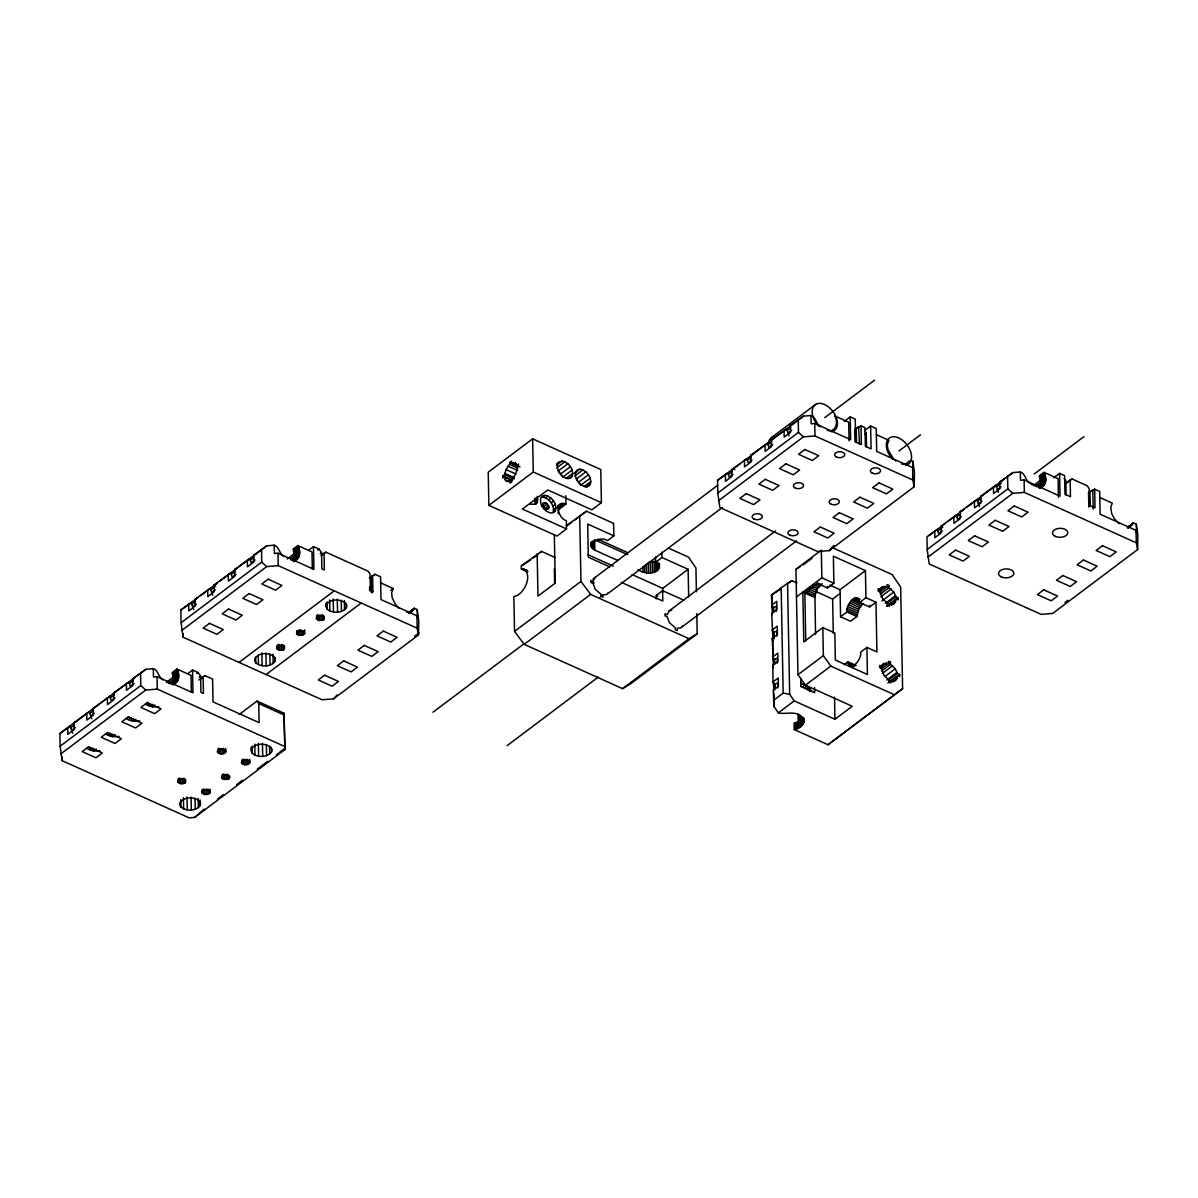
<?xml version="1.0" encoding="UTF-8"?>
<svg xmlns="http://www.w3.org/2000/svg" width="1198" height="1198" viewBox="0 0 1198 1198"><rect width="100%" height="100%" fill="white"/><g stroke="black" fill="none" stroke-linecap="round" stroke-linejoin="round"><path stroke-width="1.5" d="M173.98 679.595L172.722 684.642C179.715 682.411 179.835 674.354 176.93 669.038L172.168 672.617L173.98 679.595L178.742 676.016M294.918 556.142L293.66 561.188C300.653 558.957 300.773 550.9 297.868 545.584L293.106 549.148L294.918 556.142L299.68 552.563M1041.032 482.884L1039.774 487.93C1046.767 485.699 1046.887 477.658 1043.982 472.326L1039.22 475.906L1041.032 482.884L1045.794 479.305M803.319 723.667L803.199 717.437L799.605 721.136L794.109 723.307L794.229 729.522C799.83 729.043 807.332 722.469 802.001 717.093C795.607 710.085 785.589 714.847 778.341 712.84L774.103 706.67L773.234 690.198L778.415 686.304L778.251 678.008L773.069 681.917L773.609 684.597L777.742 682.98L777.846 687.952M815.553 634.401L814.94 595.855L817.545 588.547L822.277 583.726M863.114 603.448L858.681 609.258L856.929 616.521L850.595 621.283L840.577 616.775L846.911 611.998C845.054 605.394 857.379 590.689 859.595 602.459L869.628 606.967L875.963 602.205L865.944 597.697L859.595 602.459M512.34 480.548L504.328 476.939L502.816 478.062L502.771 475.995L504.598 474.633L506.095 469.586L511.336 461.14L511.381 463.327L517.791 466.217M200.201 805.55L200.53 803.154L199.272 800.893C193.896 796.565 184.372 796.67 180.044 802.45L179.715 804.831L180.973 807.093C186.364 811.435 195.888 811.316 200.201 805.55L200.096 799.979M210.159 792.717L209.785 790.785L205.487 789.557L202.582 790.545L201.668 792.417L204.798 794.529L208.108 794.259L210.159 792.717L210.099 789.227M225.763 752.074L225.374 750.143L221.076 748.915L218.171 749.888L217.272 751.775L220.402 753.886L223.697 753.617L225.763 752.074L225.688 748.51M251.086 751.176L251.415 748.78C255.728 743.015 265.252 742.91 270.643 747.238L271.901 749.499L271.572 751.88C267.259 757.66 257.735 757.765 252.344 753.437L251.011 747.462M249.813 762.901L249.424 760.97L245.126 759.742L242.221 760.73L241.322 762.602L244.452 764.713L247.746 764.459L249.813 762.901L249.738 759.412M275.061 661.326L275.39 658.945L274.132 656.684C268.741 652.356 259.217 652.461 254.904 658.226L254.575 660.622L255.833 662.883C261.224 667.211 270.748 667.106 275.061 661.326L274.986 657.627M304.711 633.577L303.274 630.987L300.174 630.507L297.359 631.466L296.475 633.293L298.047 634.91L302.72 635.075L304.711 633.577L304.651 629.863M325.931 606.952L326.26 604.571C330.573 598.79 340.097 598.686 345.488 603.013L346.746 605.275L346.417 607.671C342.104 613.436 332.58 613.556 327.189 609.213L325.856 603.253M534.907 498.039L535.027 504.223L537.408 502.426L537.288 496.242M545.015 495.388L542.649 497.185C549.343 498.143 554.974 505.661 553.057 512.34L555.438 510.558C557.355 503.864 551.724 496.361 545.015 495.388L542.514 496.002L540.882 497.859C538.965 504.553 544.581 512.07 551.29 513.029L553.79 512.415L555.438 510.558M559.376 461.649L557.729 463.506C555.812 470.2 561.443 477.703 568.137 478.661L570.652 478.062L572.285 476.19C574.201 469.511 568.586 461.994 561.877 461.035L556.651 463.686M590.329 484.321C592.246 477.628 586.616 470.125 579.907 469.167L577.406 469.766L575.759 471.623C573.842 478.316 579.473 485.834 586.181 486.792L588.682 486.178L590.329 484.321L586.241 487.391M886.4 606.248L889.365 604.032L894.052 603.912L896.314 599.045L898.215 599.899L898.186 597.832L895.879 596.784L893.828 592.037L889.051 587.649L889.006 585.478L886.999 584.579L887.044 586.75L882.342 586.87L879.392 589.087M883.825 663.542L881.908 666.522L879.617 665.489L879.646 667.556L881.548 668.409L884.049 675.417L888.826 679.805L888.871 681.976L890.878 682.89L890.833 680.704L895.52 680.584L897.781 675.732L899.698 676.585L899.653 674.504L897.347 673.471L895.295 668.724L890.518 664.336L890.473 662.165L888.467 661.251L888.512 663.437L883.825 663.542L880.859 665.774M72.749 733.116L70.233 726.093L59.9 733.461L60.14 746.204L62.146 760.655L189.119 817.845L194.75 817.38L284.914 749.589L284.016 713.244L257.031 701.085L239.256 714.442M284.914 749.589L284.016 713.244M193.687 609.662L191.171 602.624L180.838 610.007L181.093 622.75L183.084 637.201L322.022 699.767L333.553 698.838L418.506 634.955L418.746 620.175L417.189 609.587L414.194 608.24L408.817 613.047L414.194 608.24M733.026 474.393L729.223 477.253L727.905 472.911L717.572 480.293L717.812 493.037L719.818 507.488L817.695 551.574L829.241 550.631L914.194 486.747L914.418 471.982L912.876 461.38C908.953 457.921 906.691 466.861 901.405 463.791M942.407 530.864L938.603 533.724L937.285 529.381L926.952 536.764L927.192 549.508L929.199 563.959L1041.137 614.364L1052.668 613.436L1137.621 549.553L1137.86 534.772L1136.303 524.185L1133.308 522.837L1127.947 527.644L1133.308 522.837M548.984 507.443L548.579 508.91L545.839 509.315L543.038 506.41L542.964 503.085L545.719 502.681L548.519 505.586L548.984 507.443L546.123 509.584M637.95 569.574C644.135 574.501 660.817 575.265 659.394 563.944M171.778 683.893L175.492 682.98L177.469 681.063M292.716 560.424L296.445 559.526L298.422 557.609M380.62 582.857L393.169 588.503L391.626 592.8L392.165 597.667L395.16 603.987L398.994 608.299M409.222 613.181L413.58 609.483M1038.831 487.182L1042.545 486.283L1044.521 484.351M1127.902 528.138L1132.694 524.065M284.24 649.391L284.63 646.576L282.024 645.393L278.715 645.662L276.528 648.208L279.643 650.319L282.953 650.05L284.24 649.391L284.166 645.677M323.894 619.576L324.284 616.76L321.663 615.577L318.368 615.847L316.167 618.393L319.297 620.504L322.591 620.235L323.894 619.576L323.819 615.862M185.346 782.773L185.735 779.958L183.129 778.775L179.82 779.044L177.618 781.59L180.748 783.702L184.058 783.432L185.346 782.773L185.271 779.224M229.118 778.655L230.001 776.828L226.961 774.777L222.499 775.675L221.615 777.502L223.187 779.134L227.86 779.299L229.118 778.655L229.058 775.331M540.448 552.592L541.511 551.38L555.138 557.519M537.408 502.426L535.761 504.298L530.28 504.163M595.062 577.436L592.98 581.344L590.884 580.401L590.913 582.483L593.025 583.426L595.286 589.311L601.082 594.343L601.111 596.319L603.118 597.218L603.073 594.837L606.772 594.478L608.479 592.546M682.62 625.94L680.913 627.872L677.214 628.231L677.259 630.612L675.268 629.714L675.223 627.737L669.442 622.705L667.166 616.82L665.07 615.877L665.025 613.795L667.121 614.739L669.203 610.83L671.808 610.201M882.342 586.87L880.44 589.835L878.134 588.802L878.179 590.869L880.081 591.737L882.582 598.73L887.359 603.118L887.404 605.304L889.395 606.203L889.365 604.032M194.75 817.38L204.169 809.069M333.553 698.838L337.147 694.9M829.241 550.631L834.018 545.375M565.875 495.747L566.025 504.044C554.015 500.045 557.998 518.869 566.355 520.621L566.504 528.917L556.995 536.075L488.859 505.376L488.23 472.222L532.631 438.827L600.767 469.511L601.396 502.681L591.887 509.839L547.8 489.982L522.418 509.06L566.504 528.917M188.655 604.121L188.79 610.905L195.124 606.143L195.004 599.359L210.204 588.323L212.72 595.346M207.688 589.82L207.823 596.604L214.157 591.827L214.023 585.043L230.825 572.824L232.142 577.166L235.946 574.306M228.309 574.321L228.429 581.105L234.778 576.328L234.643 569.544L249.843 558.508L251.176 562.85L254.979 559.99M247.327 560.005L247.462 566.789L253.811 562.012L253.677 555.228L266.81 545.809L274.252 545.21C279.344 546.707 279.149 553.776 283.821 556.426M197.61 597.862L180.838 610.007M200.545 595.646L216.748 583.471M219.698 581.255L237.159 568.047L234.643 569.544M238.836 566.849L266.81 545.809M191.575 604.286L195.379 601.426M210.593 589.97L215.67 586.151M231.214 574.471L235.018 571.611M250.247 560.155L254.051 557.295M192.489 606.982L196.307 604.121M211.522 592.666L215.326 589.805M181.093 622.75L261.733 562.102L261.493 549.358M181.752 630.462L266.705 566.579L278.236 565.651L417.174 628.216L418.506 634.955M293.435 549.852L298.197 546.273M293.944 551.14L298.706 547.561M294.349 552.413L299.111 548.849M287.221 558.972L296.026 552.233M294.648 553.686L299.41 550.107M294.843 554.929L299.605 551.35M290.71 558.463L295.127 555.138M67.717 727.59L67.852 734.374L74.186 729.597L74.066 722.813L89.266 711.777L91.782 718.815M86.75 713.274L86.87 720.058L93.219 715.281L93.085 708.512L109.872 696.278L111.204 700.62L115.008 697.76M107.356 697.775L107.491 704.559L113.84 699.782L113.705 692.998L128.905 681.962L130.223 686.304L134.041 683.444M126.389 683.459L126.524 690.243L132.858 685.481L132.738 678.697L145.871 669.278L153.314 668.664C158.391 670.161 158.211 677.229 162.883 679.88M137.036 675.912L145.871 669.278M291.114 560.17L299.65 553.716M294.738 558.373L299.5 554.794M70.622 727.74L74.441 724.88M89.655 713.424L93.459 710.564M110.276 697.925L114.08 695.065M129.309 683.609L133.113 680.749M292.836 560.709L299.245 555.827M294.124 560.335L298.886 556.756M293.615 561.682L297.853 558.358M309.024 549.957L313.487 546.602L319.102 549.118L321.558 552.697L321.858 568.855L324.373 569.993L324.044 553.311L325.916 552.188L368.145 571.206L370.077 574.037L370.407 590.719L372.907 591.842L372.593 575.684L371.245 576.702L371.56 592.86L372.907 591.842M71.551 730.436L75.354 727.575M90.584 716.119L94.387 713.259M317.755 550.137L319.102 549.118M60.14 746.204L140.795 685.556L140.555 672.812M320.21 553.716L321.558 552.697M321.154 555.483L324.044 553.311M321.573 555.468L325.916 552.188M60.799 753.916L145.752 690.033L157.297 689.105L284.255 746.294M172.497 673.306L177.259 669.727M173.006 674.594L177.768 671.015M173.411 675.882L178.173 672.303M166.282 682.426L173.605 676.795M173.71 677.14L178.472 673.576M173.905 678.382L178.667 674.803M168.289 683.025L174.189 678.607M170.161 683.624L178.712 677.169M173.8 681.842L178.562 678.263M128.785 716.554L121.852 721.765L135.629 727.965L141.978 723.203L128.186 716.988M147.818 702.238L140.885 707.449L154.662 713.664L161.011 708.887L147.219 702.687M171.898 684.178L178.307 679.281M173.186 683.788L177.948 680.209M173.126 684.777L176.915 681.812M188.086 673.411L192.549 670.056L198.164 672.587L200.62 676.151L200.92 692.324L203.435 693.447L203.106 676.765L204.978 675.657L212.585 679.086L213.034 701.878L259.112 722.634L258.753 703.57L257.031 701.085M86.6 748.271L88.996 749.499L91.527 747.597M105.634 733.955L108.03 735.183L110.56 733.281M126.254 718.456L128.635 719.684L131.181 717.782M145.287 704.139L147.668 705.382L150.214 703.466M88.996 749.499L91.377 750.412L93.923 748.51M108.03 735.183L110.411 736.111L112.941 734.194M128.635 719.684L131.031 720.612L133.562 718.695M147.668 705.382L150.05 706.296L152.595 704.379M91.377 750.412L93.714 751.011L96.259 749.109M110.411 736.111L112.747 736.695L115.293 734.793M131.031 720.612L133.367 721.196L135.898 719.294M150.05 706.296L152.401 706.895L154.931 704.978M196.816 673.59L198.164 672.587M199.272 677.169L200.62 676.151M198.763 680.03L203.106 676.765M200.62 678.922L204.978 675.657M239.061 662.404L334.212 590.854M511.381 463.327L515.17 462.757L516.817 465.438L518.629 464.075L515.395 474.633L511.696 479.694L511.741 481.866L510.153 483.064L510.108 480.892L506.32 481.461L504.328 476.939M372.383 576.942L371.036 577.945M417.189 609.587L417.353 617.883L416.934 615.787L380.994 599.599L380.56 576.807L374.959 574.276L374.21 575.564M488.859 505.376L533.26 471.997L532.631 438.827M266.046 674.564L361.197 603.013M556.441 465.124L561.877 461.035M390.788 590.285L393.169 588.503M556.696 467.909L564.857 461.769M567.852 463.731L558.343 470.889L562.072 476.04M560.904 473.779L570.428 466.621M562.656 477.163L572.165 470.005M535.551 501.393L537.932 499.611M566.025 478.481L572.824 473.375M574.471 473.255L579.907 469.167M569.574 478.242L572.285 476.19M545.629 497.919L547.995 496.122M574.74 476.025L582.887 469.886M548.624 499.88L551.005 498.083M585.897 471.847L576.373 479.005L580.102 484.157M541.436 505.9L545.719 502.681M543.038 507.068L547.321 503.849M551.2 502.771L553.566 500.989M578.948 481.91L588.458 474.752M544.236 508.806L548.519 505.586M409.297 612.208L414.044 608.629M409.446 612.912L413.011 610.216M552.937 506.155L555.318 504.373M580.686 485.295L590.21 478.137M557.774 505.9L560.409 503.924M553.596 509.524L555.977 507.727M557.639 506.41L561.607 503.43M584.07 486.613L590.854 481.491M557.684 507.263L562.97 503.295M587.634 485.115L590.285 483.123M557.864 508.461L564.468 503.504M566.025 504.044L558.103 510.004L558.178 513.687M414.508 636.303L418.986 632.933M566.265 525.727L586.511 511.202L613.616 523.406L613.855 535.85L607.521 540.612C601.186 535.611 583.83 543.772 594.837 550.152L618.048 560.619M567.103 525.787L571.581 522.418M574.561 520.187L586.511 511.202M521.37 568.99L527.734 571.596L521.37 568.99L521.31 565.905L541.511 551.38M533.484 557.834L537.662 554.689M217.437 799.096L223.337 794.663M236.605 784.675L242.505 780.242M257.256 769.161L267.573 761.389M276.424 754.74L285.274 748.091M771.916 437.27L815.688 404.355M696.802 613.676L697.191 633.802L630.747 683.759L622.541 688.64L524.185 644.344L514.526 631.421L580.97 581.449L579.697 515.619M725.389 474.408L725.524 481.192L731.858 476.43L731.738 469.646L746.938 458.609L748.256 462.952L752.059 460.092M744.422 460.107L744.542 466.876L750.891 462.114L750.757 455.33L767.544 443.095L768.876 447.453L772.68 444.578M765.028 444.593L765.163 451.376L771.512 446.614L771.377 439.831L786.577 428.794L789.093 435.817M784.061 430.292L784.196 437.075L790.53 432.298L790.41 425.515L803.544 416.095L810.986 415.496C816.063 416.994 815.883 424.047 820.555 426.713M740.229 463.716L717.572 480.293M743.179 461.5L803.544 416.095M728.294 474.558L732.113 471.698M747.327 460.257L751.131 457.396M767.948 444.757L771.752 441.882M786.981 430.441L790.785 427.581M592.905 579.113L717.752 485.235M787.895 433.137L791.713 430.277M717.812 493.037L798.467 432.388L798.227 419.644M432.972 712.241L524.2 643.64M824.793 417.608L874.585 380.155M524.185 644.344L590.644 594.388L689 638.684L697.191 633.802M718.471 500.749L803.424 436.866L814.969 435.937L912.846 480.009L914.194 486.747M600.123 597.053L603.073 594.837M607.97 593.504L722.409 507.458M659.454 567.403L658.99 565.082L655.606 562.281L661.955 557.504L661.85 552.173M844.276 421.352L850.221 416.874L855.237 419.135L855.672 441.927L861.362 444.503L861.003 425.844L865.016 427.656L865.375 446.3L871.066 448.876L870.632 426.069L876.247 428.599L876.681 451.391L912.606 467.579L913.026 469.676L912.876 461.38M855.117 441.942L854.878 429.363L858.577 426.952L859.505 444.009M854.878 429.363L858.577 426.952M861.003 425.844L857.229 427.956M870.632 426.069L864.686 430.546L866.244 432.867L866.528 447.228M864.896 433.871L866.244 432.867M662.823 592.067L662.764 588.383L688.131 569.305L661.955 557.504M656.309 598.895L656.249 595.436L662.599 590.674L683.863 600.243M668.544 611.384L775.555 530.924M507.128 745.635L598.341 677.035M898.934 451.002L920.498 434.784M682.111 626.898L796.55 540.852M622.541 688.64L689 638.684M796.984 582.992L791.893 580.701L787.55 583.291L789.677 694.316L794.199 700.905L834.931 719.249L852.227 706.251L805.415 685.181L797.973 674.699L795.951 569.23L821.334 550.152L821.858 577.84L796.49 596.918M803.109 564.977L812.064 558.238M776.364 611.279L776.274 606.293L772.126 607.91L771.392 595.017L787.55 583.291M780.362 589.371L771.392 595.017M787.565 583.95L791.893 580.701M771.602 605.23L776.783 601.336L776.948 609.617L771.752 613.526L772.605 632.784L776.753 631.166L776.843 636.138M805.76 640.945L804.831 593.055L817.515 583.501L827.533 588.023L833.883 583.246L833.359 556.186L865.42 570.622L865.944 597.697M772.066 630.103L777.262 626.195L777.427 634.491L772.231 638.399L773.129 659.724L777.277 658.106L777.367 663.093M840.577 616.775L840.053 589.701L865.42 570.622M833.284 633.068L832.625 599.045L839.828 593.639M934.769 530.879L934.889 537.662L941.239 532.9L941.104 526.117L956.318 515.065L957.636 519.423L961.44 516.563M953.803 516.578L953.922 523.346L960.272 518.584L960.137 511.801L976.924 499.566L979.44 506.604M974.408 501.064L974.543 507.847L980.877 503.085L980.758 496.301L995.957 485.265L998.473 492.288M993.442 486.762L993.576 493.546L999.911 488.769L999.791 481.985L1012.924 472.566L1020.367 471.967C1025.443 473.465 1025.263 480.518 1029.936 483.183M928.989 535.686L945.192 523.511M948.127 521.295L964.33 509.105M967.28 506.889L1012.924 472.566M937.675 531.028L942.751 527.225M956.708 516.727L960.511 513.867M977.328 501.228L981.132 498.353M996.347 486.912L1001.423 483.094M772.59 657.043L777.787 653.15L777.936 661.431L772.755 665.339L773.069 681.917M978.242 503.909L982.06 501.049M997.275 489.608L1001.079 486.747M875.963 602.205L876.921 651.952L866.903 647.429L867.427 674.504L835.35 660.068L834.841 632.993L822.816 627.572L803.783 641.888L802.825 592.141L814.85 597.562M927.192 549.508L1007.847 488.859L1007.593 476.115M879.033 590.674L884.948 586.226M1034.159 474.079L1083.965 436.626M879.661 592.306L889.006 585.478M927.851 557.22L1012.804 493.336L1024.35 492.408L1136.288 542.814L1137.621 549.553M880.186 594.313L889.051 587.649M1039.55 476.609L1044.312 473.03M880.815 596.799L891.162 589.027M1040.059 477.882L1044.821 474.303M1040.463 479.17L1045.225 475.591M1033.335 485.714L1042.125 478.99M1040.763 480.443L1045.525 476.864M882.013 600.917L893.828 592.037M1040.957 481.686L1045.704 478.107M1035.342 486.328L1041.242 481.896M1037.213 486.912L1045.749 480.458M1040.852 485.13L1045.614 481.551M1038.936 487.466L1045.36 482.569M885.307 603.328L895.64 595.556M1040.238 487.092L1044.985 483.513M1039.34 488.47L1043.952 485.1M1053.656 477.822L1059.601 473.345L1064.603 475.606L1064.962 494.265L1070.473 496.736L1070.158 480.054L1072.03 478.945L1087.26 485.804L1089.192 488.634L1089.521 505.316L1095.032 507.802L1094.673 489.143L1099.674 491.405L1100.108 514.197L1136.048 530.385L1136.468 532.481L1136.303 524.185M887.014 603.448L895.879 596.784M887.448 605.709L896.314 599.045M887.838 605.604L898.186 597.832M797.973 674.699L823.355 655.62L822.816 627.572M891.327 605.304L895.76 601.98M773.429 700.426L783.178 693.088L789.677 694.316M1065.831 483.318L1070.158 480.054M1066.25 483.288L1072.03 478.945M805.415 685.181L830.798 666.103L894.442 694.765L902.618 688.7L900.656 586.975L892.136 574.561L831.831 547.396M778.341 712.84L794.199 700.905M844.066 664.605L847.87 661.745L856.226 665.504M866.903 647.429L860.553 652.206C862.41 658.81 850.086 673.516 847.87 661.745M1088.817 507.039L1088.533 492.663L1094.673 489.143M1088.533 492.663L1092.247 490.252M880.515 667.361L886.415 662.913M881.129 668.978L890.473 662.165M881.653 671L890.518 664.336M882.297 673.486L892.63 665.714M884.963 676.496L895.295 668.724M886.775 680L897.107 672.228M888.497 680.135L897.347 673.471M887.883 682.935L897.781 675.732M889.32 682.276L899.653 674.504M892.795 681.991L897.227 678.652M794.229 729.522L827.998 744.737L894.442 694.765M902.618 688.7L827.998 744.737M1128.411 526.806L1133.158 523.226M1128.561 527.494L1132.125 524.814M1064.917 602.564L1067.897 600.318M412.352 610.86L406.811 612.208M1131.466 525.458L1127.004 526.895M530.699 559.93L521.31 565.905M253.677 555.228L256.192 553.731M214.023 585.043L216.538 583.546M195.004 599.359L197.52 597.862M132.738 678.697L135.254 677.199L59.9 733.461M113.705 692.998L116.221 691.501M93.085 708.512L95.6 707.015M74.066 722.813L76.582 721.316M371.245 576.702L374.959 574.276M369.418 578.065L371.784 576.657M790.41 425.515L792.926 424.017M771.377 439.831L773.893 438.333M750.757 455.33L753.272 453.832M731.738 469.646L734.254 468.148L734.644 469.796M795.951 569.23L800.249 566.669M999.791 481.985L1002.307 480.488M980.758 496.301L983.273 494.804M960.137 511.801L962.653 510.303M941.104 526.117L943.62 524.619M648.447 573.018L648.253 562.656L655.695 561.158L655.89 571.521M158.795 706.655L152.401 706.895M139.762 720.971L133.367 721.196M119.141 736.471L112.747 736.695M100.108 750.772L93.714 751.011M521.714 568.885C534.503 572.015 524.454 595.331 513.852 596.499L514.526 631.421M850.221 416.874L850.655 439.681L814.73 423.493L811.136 423.793L810.986 415.496M1059.601 473.345L1060.035 496.152L1024.11 479.964L1020.516 480.263L1020.367 471.967M313.487 546.602L313.921 569.394L277.996 553.206L274.417 553.506L274.252 545.21M192.549 670.056L192.983 692.848L157.058 676.675L153.464 676.96L153.314 668.664M827.279 430.411C835.905 433.062 838.72 421.576 834.602 415.856L848.708 422.22L849.068 440.864M168.484 683.249L169.607 683.594M811.93 691.441L807.886 686.724L801.118 683.249L801.177 686.574M1043.982 472.326L1058.089 478.691L1058.448 497.335M1099.734 497.44L1112.283 503.1L1110.756 507.398L1111.684 513.553L1114.29 518.584L1119.187 523.766M876.307 434.649L888.856 440.295L887.314 444.593L887.853 449.46L893.633 459.119M821.858 577.84L833.883 583.246M829.929 585.133L840.053 589.701M856.645 597.682L859.984 599.195M855.537 597.742L858.876 599.255M854.339 598.176L859.355 600.423M817.695 582.992L821.034 584.504M853.096 598.94L861.452 602.699M816.467 584.085L819.806 585.597M851.868 600.033L861.886 604.541M813.607 584.699L818.623 586.96M850.685 601.396L860.703 605.903M812.529 586.286L817.545 588.547M849.607 602.983L859.625 607.506M809.923 587.29L816.602 590.3M848.663 604.735L858.681 609.258M815.658 591.408L832.625 599.045M809.159 589.146L815.838 592.156M847.899 606.592L857.918 611.1M806.928 590.27L815.269 594.028M847.33 608.464L857.364 612.972M804.921 591.333L814.94 595.855M847.001 610.291L857.019 614.799M846.911 611.998L856.929 616.521M513.058 462.503L516.263 463.94M533.26 471.997L601.396 502.681M516.817 465.438L520.022 466.891M509.749 462.338L517.776 465.947M509.794 464.51L517.806 468.119M508.132 466.202L517.761 470.529M506.095 469.586L515.709 473.914M504.747 473.36L514.361 477.688M668.409 548.085L688.491 557.13L695.933 567.972L696.382 591.737M504.598 474.633L514.212 478.96M502.771 475.995L512.4 480.323M504.867 479.784L509.689 481.94M613.855 535.85L587.694 524.065L588.323 557.22L609.587 566.804M597.907 539.22L627.767 552.667M627.797 554.734L594.627 539.789L594.837 550.152M848.019 663.273L854.698 666.283M848.409 664.546L853.425 666.807M849.023 665.549L852.362 667.046M587.844 554.644L613.391 566.145M632.11 574.576L662.764 588.383M621.328 582.363L662.794 601.037L662.599 590.674M590.899 581.434L594.238 582.947M523.331 568.81L527.075 570.323M522.538 568.78L527.045 570.817M297.868 545.584L311.989 551.934L312.304 568.721M258.753 703.57L283.656 714.802M176.93 669.038L191.051 675.387L191.366 692.174M656.249 595.436L657.687 596.23M1031.014 484.052L1032.122 484.846M894.666 460.092L895.76 460.975M1007.847 488.859L1012.804 493.336M798.467 432.388L803.424 436.866M261.733 562.102L266.705 566.579M140.795 685.556L145.752 690.033M580.97 581.449L590.644 594.388M823.355 655.62L830.798 666.103M1064.198 478.436L1065.846 480.817L1066.115 495.193M772.231 638.399L772.77 641.08M772.755 665.339L773.279 668.02L772.65 630.403M869.463 605.454L869.628 606.967M827.384 586.496L827.533 588.023M1136.048 530.385L1136.288 542.814M1092.846 490.521L1093.205 509.165M1089.88 491.644L1090.165 506.02M1024.11 479.964L1024.35 492.408M912.606 467.579L912.846 480.009M856.226 428.345L856.51 442.721M834.512 697.071L834.931 719.249M814.73 423.493L814.969 435.937M814.55 687.682L814.64 692.654L800.863 686.439L800.698 678.158M809.578 688.191L809.638 691.501M807.886 686.724L807.946 690.048M805.895 685.406L805.955 688.715M803.618 684.238L803.693 687.547M803.813 718.021L803.828 721.99M803.559 718.171L803.648 722.828M802.735 718.261L802.855 724.476M802.136 719.04L802.256 725.254M801.627 716.479L801.702 720.208M801.402 719.788L801.522 726.003M800.564 720.492L800.683 726.707M800.054 715.341L800.159 720.911M799.605 721.136L799.725 727.366M798.662 727.95L798.362 714.098L798.452 723.427M797.389 722.274L797.509 728.489M796.161 722.738L796.281 728.953M794.858 723.128L794.978 729.342M781.156 587.679L783.178 693.088M773.638 607.221L773.728 612.208M774.118 632.095L774.237 638.729M774.627 659.035L774.732 664.006M775.106 683.908L775.211 688.88M771.961 595.047L772.111 602.489M772.186 606.218L772.261 614.544M773.638 682.486L773.728 691.231M773.863 693.642L774.103 706.67M688.131 569.305L688.655 596.933M659.005 563.374L659.095 568.556M658.241 562.746L658.361 569.664M657.118 562.027L657.283 570.652M655.516 557.1L655.606 562.281M654.048 561.847L654.243 572.21M652.206 562.341L652.416 572.704M650.259 562.611L650.454 572.973M646.306 564.198L646.471 572.839M644.479 565.531L644.614 572.434M642.832 566.639L642.922 571.82M593.22 540.732L593.384 549.358M592.111 541.511L592.246 548.414M591.348 542.17L591.453 547.351M590.958 542.754L591.018 546.213M554.33 534.697L555.258 583.112L537.977 596.11L537.168 553.97M554.33 568.885L554.614 583.126M416.934 615.787L417.174 628.216M369.598 587.05L369.658 590.644M346.342 603.957L346.417 607.671M344.38 600.542L344.56 609.812M341.235 600.288L341.445 611.414M337.297 599.21L337.551 612.193M333.224 599.075L333.478 612.058M329.63 599.884L329.839 611.01M327.054 601.8L327.189 609.213M322.487 614.679L322.591 620.235M320.884 614.993L320.989 620.564M319.192 614.933L319.297 620.504M317.68 614.514L317.784 620.07M316.616 615.622L316.691 619.336M303.888 630.732L303.963 634.446M302.645 631.376L302.72 635.075M301.042 629.834L301.147 635.389M299.395 629.774L299.5 635.344M297.973 631.211L298.047 634.91M296.909 630.492L296.969 634.191M282.848 644.479L282.953 650.05M281.231 644.809L281.335 650.379M277.996 553.206L278.236 565.651M279.538 644.749L279.643 650.319M278.041 644.314L278.146 649.885M276.978 645.437L277.038 649.136M273.009 654.213L273.189 663.482M269.864 653.943L270.074 665.07M271.497 748.166L271.572 751.88M269.565 746.624L269.7 754.036M265.941 652.88L266.196 665.848M266.375 744.497L266.585 755.624M261.868 652.73L262.122 665.714M262.452 743.434L262.706 756.402M258.304 655.396L258.483 664.665M258.379 743.284L258.633 756.267M255.713 657.313L255.833 662.883M254.77 744.093L254.994 755.219M252.194 746.025L252.344 753.437M248.974 760.356L249.034 763.8M247.642 759.218L247.746 764.459M246.024 759.307L246.129 764.773M244.347 759.442L244.452 764.713M242.835 759.098L242.939 764.279M241.771 760.026L241.831 763.545M227.77 774.207L227.86 779.299M226.197 774.447L226.302 779.613M224.924 749.409L224.984 752.958M224.55 774.327L224.655 779.554M223.592 748.286L223.697 753.617M223.098 773.863L223.187 779.134M221.989 748.615L222.094 753.946M222.064 774.926L222.124 778.415M220.297 748.555L220.402 753.886M218.785 748.121L218.89 753.452M217.722 749.154L217.796 752.718M209.321 790.171L209.395 793.6M208.003 789.018L208.108 794.259M206.385 789.123L206.49 794.588M204.693 789.242L204.798 794.529M203.196 788.913L203.286 794.094M202.118 789.841L202.192 793.361M198.164 798.422L198.344 807.692M195.019 798.168L195.229 809.294M191.096 797.089L191.336 810.073M187.023 796.955L187.262 809.938M183.024 633.652L183.084 637.201M183.953 778.101L184.058 783.432M183.414 797.763L183.623 808.89M182.336 778.43L182.44 783.762M180.643 778.371L180.748 783.702M180.838 799.68L180.973 807.093M179.146 777.936L179.251 783.267M178.083 778.97L178.143 782.534M157.058 676.675L157.297 689.105M62.086 757.106L62.146 760.655M892.839 459.463A16.098 10.153 53.1 0 1 889.096 438.243A16.098 10.153 53.1 0 1 908.443 446.959A16.098 10.153 53.1 0 1 905.463 465.153M818.698 426.069A16.098 10.153 53.1 0 1 814.954 404.849A16.098 10.153 53.1 0 1 834.302 413.565A16.098 10.153 53.1 0 1 831.322 431.759M768.757 441.643A16.098 10.153 53.1 0 1 774.492 436.371M209.485 623.349L203.151 628.111L216.928 634.326L223.277 629.549L209.485 623.349M228.518 609.033L222.169 613.81L235.961 620.01L242.296 615.248L228.518 609.033M249.139 593.534L242.79 598.311L256.567 604.511L262.916 599.749L249.139 593.534M268.157 579.218L261.823 583.995L275.6 590.21L281.949 585.433L268.157 579.218M88.547 746.803L82.198 751.58L95.99 757.78L102.324 753.018L88.547 746.803M107.58 732.502L101.231 737.264L115.023 743.479L121.357 738.702L107.58 732.502M324.658 675.223L318.309 679.985L332.101 686.199L338.435 681.422L324.658 675.223M343.691 660.907L337.342 665.684L351.119 671.883L357.468 667.121L343.691 660.907M364.297 645.408L357.962 650.17L371.739 656.384L378.089 651.607L364.297 645.408M383.33 631.091L376.981 635.868L390.773 642.068L397.107 637.306L383.33 631.091M746.219 493.636L739.87 498.398L753.662 504.613L759.996 499.836L746.219 493.636M765.252 479.32L758.903 484.097L772.695 490.296L779.029 485.534L765.252 479.32M785.858 463.821L779.524 468.583L793.301 474.797L799.65 470.02L785.858 463.821M804.891 449.505L798.557 454.282L812.334 460.481L818.683 455.719L804.891 449.505M820.345 527.015L813.996 531.777L827.773 537.992L834.122 533.215L820.345 527.015M839.364 512.699L833.029 517.476L846.806 523.676L853.156 518.914L839.364 512.699M859.984 497.2L853.635 501.977L867.427 508.177L873.761 503.415L859.984 497.2M879.018 482.884L872.668 487.661L886.445 493.861L892.795 489.098L879.018 482.884M955.6 550.107L949.25 554.869L963.042 561.083L969.377 556.306L955.6 550.107M974.633 535.791L968.284 540.568L982.06 546.767L988.41 542.005L974.633 535.791M995.239 520.291L988.904 525.053L1002.681 531.268L1009.03 526.491L995.239 520.291M1014.272 505.975L1007.922 510.752L1021.714 516.952L1028.049 512.19L1014.272 505.975M1043.772 589.82L1037.423 594.582L1051.215 600.797L1057.549 596.02L1043.772 589.82M1062.806 575.504L1056.456 580.266L1070.233 586.481L1076.583 581.704L1062.806 575.504M1083.411 560.005L1077.077 564.767L1090.854 570.982L1097.203 566.205L1083.411 560.005M1102.445 545.689L1096.095 550.466L1109.887 556.666L1116.222 551.904L1102.445 545.689M1055.333 536.39A7.667 4.492 -1.1 0 0 1067.688 533.365A7.667 4.492 -1.1 0 0 1057.265 528.677A7.667 4.492 -1.1 0 0 1055.333 536.39M1001.423 576.942A7.667 4.492 -1.1 0 0 1013.763 573.917A7.667 4.492 -1.1 0 0 1003.355 569.23A7.667 4.492 -1.1 0 0 1001.423 576.942M836.518 457.082A5.106 2.995 -1.1 0 0 844.74 455.06A5.106 2.995 -1.1 0 0 837.806 451.931A5.106 2.995 -1.1 0 0 836.518 457.082M795.292 488.08A5.106 2.995 -1.1 0 0 803.514 486.074A5.106 2.995 -1.1 0 0 796.58 482.944A5.106 2.995 -1.1 0 0 795.292 488.08M754.051 519.093A5.106 2.995 -1.1 0 0 762.287 517.072A5.106 2.995 -1.1 0 0 755.339 513.942A5.106 2.995 -1.1 0 0 754.051 519.093M789.811 535.192A5.106 2.995 -1.1 0 0 798.033 533.17A5.106 2.995 -1.1 0 0 791.099 530.055A5.106 2.995 -1.1 0 0 789.811 535.192M831.038 504.193A5.106 2.995 -1.1 0 0 839.274 502.172A5.106 2.995 -1.1 0 0 832.325 499.042A5.106 2.995 -1.1 0 0 831.038 504.193M872.279 473.18A5.106 2.995 -1.1 0 0 880.5 471.173A5.106 2.995 -1.1 0 0 873.567 468.044A5.106 2.995 -1.1 0 0 872.279 473.18"/></g></svg>
